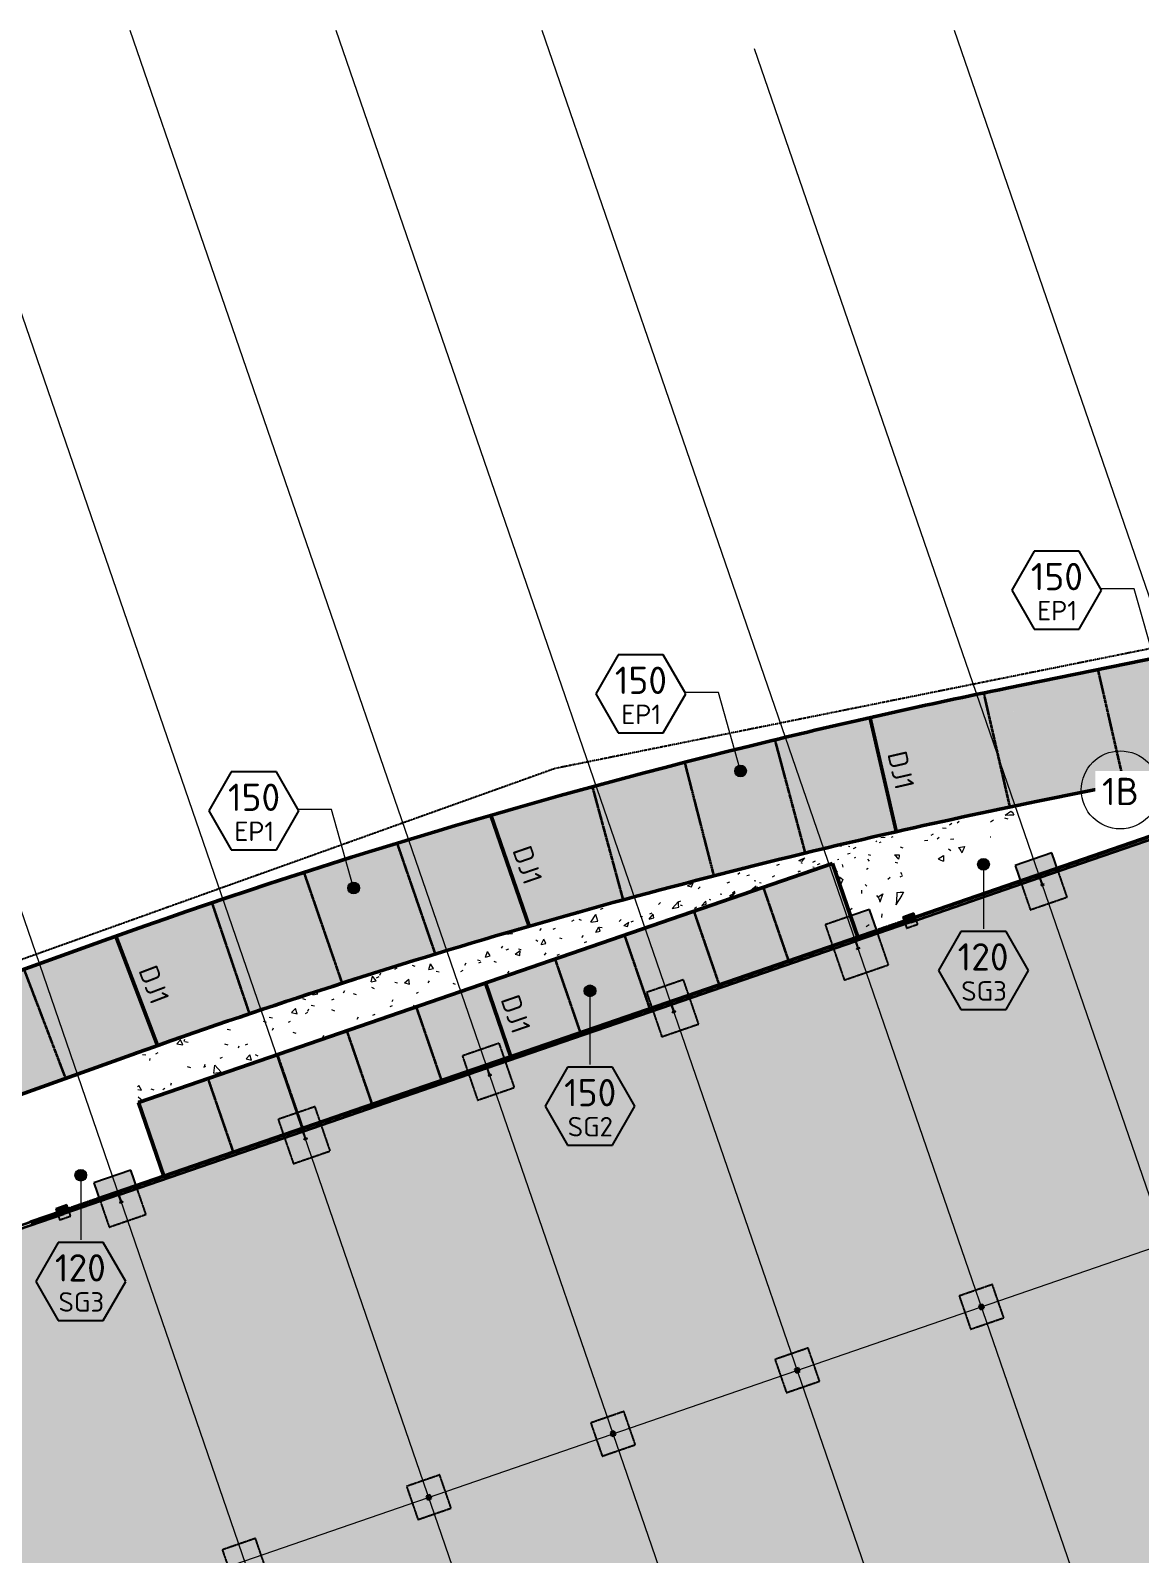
# Model space of a CAD drawing. Header units: millimetres. Extents: x 705 to 313061, y -3762 to 4071588.
# Drawn here: x 108102 to 165074, y 3993403 to 4071588 of the extents above; entities that cross this region are included whole.
import ezdxf

# ---------------------------------------------------------------- set-up
doc = ezdxf.new("R2010")
doc.units = ezdxf.units.MM
for name, pattern in [('Boundary', [16, 5, -2, 5, -2, 0, -2]), ('Dash', [7, 5, -2]), ('Hidden Double', [7, 5, -2]), ('Hidden Half', [3, 2, -1]), ('Joint 1', [9.5, 7, -0.75, 1, -0.75])]:
    doc.linetypes.add(name, pattern=pattern)
for name, color, linetype, lineweight in [('A-060-M_DETAIL', 3, 'Continuous', 25), ('A-200-M_WALL_EXT', 113, 'Continuous', 13), ('A-230-H-FLOOR', 190, 'Continuous', 13), ('A-230-M_FLOOR', 192, 'Continuous', 13), ('A-230-MH_FLOOR', 190, 'Hidden Double', 13), ('C-910-M_SITE_BOUND', 91, 'Boundary', 25), ('S-160-M_FOUND', 171, 'Continuous', 13), ('S-160-MH_FOUND', 171, 'Hidden Half', 13), ('S-230-A-FLOOR', 171, 'Continuous', 18), ('S-280-M_COLUMN', 52, 'Continuous', 13), ('S-280-MH_COLUMN', 52, 'Hidden Half', 13), ('Z-030-M_GRID', 191, 'Continuous', 13), ('Z-033_T_GRIDREF', 31, 'Continuous', 13), ('Z-060-M_DETAIL', 92, 'Continuous', 25)]:
    doc.layers.add(name, color=color, linetype=linetype, lineweight=lineweight)
doc.styles.add('ISOCPEUR_2', font='isocpeur.ttf', dxfattribs={"height": 1400})
doc.styles.add('ISOCPEUR_3', font='isocpeur.ttf', dxfattribs={"height": 1000})

# ---------------------------------------------------------------- blocks, each defined once
blk = doc.blocks.new('NRP_Column-Steel-SHS - SC444 - 200x200x6_0SHS-4110094-S1_001 - EXTERNAL PAVEMENT PLAN')
at = {"layer": 'S-280-M_COLUMN', "lineweight": 25}
for p, q in [((100, 100), (-100, 100)), ((-100, 100), (-100, -100)), ((-94, -94), (-94, 94)), ((-94, 94), (94, 94)), ((94, 94), (94, -94)), ((100, -100), (100, 100)), ((-100, -100), (100, -100)), ((94, -94), (-94, -94))]:
    blk.add_line(p, q, dxfattribs=at)
blk = doc.blocks.new('NRP_Column-Steel-SHS - SC444 - 200x200x6_0SHS-4110095-S1_001 - EXTERNAL PAVEMENT PLAN')
at = {"layer": 'S-280-M_COLUMN', "lineweight": 25}
for p, q in [((100, 100), (-100, 100)), ((-100, 100), (-100, -100)), ((-94, -94), (-94, 94)), ((-94, 94), (94, 94)), ((94, 94), (94, -94)), ((100, -100), (100, 100)), ((-100, -100), (100, -100)), ((94, -94), (-94, -94))]:
    blk.add_line(p, q, dxfattribs=at)
blk = doc.blocks.new('NRP_Column-Steel-SHS - SC444 - 200x200x6_0SHS-3967927-S1_001 - EXTERNAL PAVEMENT PLAN')
at = {"layer": 'S-280-M_COLUMN', "lineweight": 25}
for p, q in [((100, 100), (-100, 100)), ((-100, 100), (-100, -100)), ((-94, -94), (-94, 94)), ((-94, 94), (94, 94)), ((94, 94), (94, -94)), ((100, -100), (100, 100)), ((-100, -100), (100, -100)), ((94, -94), (-94, -94))]:
    blk.add_line(p, q, dxfattribs=at)
blk = doc.blocks.new('FP_34-S1_001 - EXTERNAL PAVEMENT PLAN')
at = {"layer": 'A-230-M_FLOOR', "color": 55}
for p, q in [((-2374343, 4029629), (-2374205, 4029672)), ((-2373747, 4029763), (-2373656, 4029749)), ((-2373303, 4029744), (-2373237, 4029720)), ((-2373046, 4029616), (-2372910, 4029685)), ((-2376844, 4029053), (-2376809, 4029076)), ((-2375893, 4029295), (-2375796, 4029276)), ((-2375844, 4029004), (-2375535, 4029145)), ((-2375844, 4029004), (-2375682, 4028974)), ((-2375754, 4028899), (-2375685, 4028872)), ((-2375682, 4028974), (-2375535, 4029145)), ((-2375122, 4028923), (-2374993, 4028998)), ((-2374884, 4028800), (-2374752, 4028848)), ((-2373866, 4029066), (-2373793, 4029068)), ((-2373347, 4029344), (-2373213, 4029390)), ((-2378987, 4028301), (-2378872, 4028388)), ((-2378518, 4028229), (-2378385, 4028276)), ((-2377197, 4028165), (-2377074, 4028246)), ((-2376972, 4028773), (-2376837, 4028819)), ((-2375887, 4028428), (-2375757, 4028478)), ((-2375860, 4028465), (-2375779, 4028460)), ((-2375124, 4028679), (-2375067, 4028663)), ((-2381556, 4027705), (-2381272, 4027868)), ((-2381556, 4027705), (-2381359, 4027651)), ((-2381359, 4027651), (-2381272, 4027868)), ((-2381024, 4027556), (-2380916, 4027648)), ((-2379894, 4027297), (-2379799, 4027280)), ((-2379527, 4027857), (-2379396, 4027906)), ((-2379413, 4027200), (-2379124, 4027358)), ((-2379256, 4027174), (-2379124, 4027358)), ((-2379255, 4027348), (-2379139, 4027434)), ((-2378420, 4027408), (-2378038, 4027706)), ((-2378420, 4027408), (-2378105, 4027488)), ((-2378374, 4027450), (-2378247, 4027502)), ((-2378194, 4027457), (-2377957, 4027649)), ((-2378138, 4027989), (-2378064, 4027959)), ((-2378105, 4027488), (-2378070, 4027596)), ((-2378070, 4027596), (-2378038, 4027706)), ((-2377984, 4027529), (-2377957, 4027649)), ((-2377869, 4027876), (-2377781, 4027865)), ((-2377464, 4027735), (-2377425, 4027722)), ((-2386022, 4026518), (-2385893, 4026570)), ((-2384830, 4026999), (-2384751, 4026960)), ((-2383056, 4026748), (-2382954, 4026844)), ((-2382349, 4026552), (-2382030, 4026898)), ((-2382349, 4026552), (-2382012, 4026617)), ((-2382030, 4026882), (-2381902, 4026934)), ((-2382020, 4026757), (-2382030, 4026898)), ((-2382012, 4026617), (-2382020, 4026757)), ((-2381934, 4026725), (-2381832, 4026704)), ((-2381209, 4026542), (-2381098, 4026633)), ((-2380832, 4026704), (-2380614, 4026927)), ((-2380832, 4026704), (-2380611, 4026764)), ((-2380611, 4026764), (-2380614, 4026927)), ((-2380455, 4027021), (-2380376, 4026987)), ((-2379413, 4027200), (-2379256, 4027174)), ((-2387500, 4025902), (-2387373, 4025956)), ((-2387193, 4026346), (-2387164, 4026338)), ((-2387164, 4026338), (-2387162, 4026355)), ((-2387158, 4026274), (-2387069, 4026378)), ((-2387137, 4025992), (-2387024, 4025939)), ((-2386525, 4025846), (-2386265, 4026229)), ((-2386525, 4025846), (-2386168, 4025901)), ((-2386215, 4026064), (-2386265, 4026229)), ((-2386168, 4025901), (-2386215, 4026064)), ((-2385068, 4025885), (-2384972, 4025985)), ((-2384837, 4025670), (-2384572, 4025845)), ((-2384644, 4025619), (-2384572, 4025845)), ((-2384462, 4025863), (-2384337, 4025917)), ((-2383988, 4026158), (-2383880, 4026133)), ((-2383522, 4026003), (-2383332, 4026247)), ((-2383522, 4026003), (-2383295, 4026060)), ((-2383501, 4026274), (-2383375, 4026327)), ((-2383295, 4026060), (-2383332, 4026247)), ((-2382707, 4026000), (-2382624, 4025964)), ((-2390928, 4025220), (-2390895, 4025287)), ((-2390928, 4025220), (-2390553, 4025270)), ((-2390553, 4025270), (-2390601, 4025372)), ((-2389353, 4024932), (-2389236, 4024877)), ((-2389146, 4025416), (-2389063, 4025523)), ((-2389075, 4024690), (-2388938, 4024963)), ((-2388839, 4024743), (-2388938, 4024963)), ((-2388466, 4025488), (-2388340, 4025542)), ((-2388138, 4025033), (-2388017, 4025002)), ((-2386988, 4025049), (-2386898, 4025153)), ((-2386270, 4025336), (-2386108, 4025596)), ((-2386270, 4025336), (-2386039, 4025390)), ((-2386039, 4025390), (-2386108, 4025595)), ((-2386056, 4025595), (-2385942, 4025566)), ((-2384837, 4025670), (-2384644, 4025619)), ((-2391932, 4024055), (-2391821, 4024339)), ((-2391692, 4024108), (-2391821, 4024339)), ((-2391113, 4024509), (-2391035, 4024619)), ((-2390862, 4024417), (-2390739, 4024473)), ((-2390401, 4024197), (-2390158, 4024385)), ((-2390401, 4024197), (-2390175, 4024131)), ((-2390232, 4024471), (-2390105, 4024437)), ((-2390175, 4024131), (-2390158, 4024385)), ((-2389075, 4024690), (-2388839, 4024743)), ((-2388900, 4024158), (-2388815, 4024264)), ((-2388248, 4024144), (-2388127, 4024201)), ((-2386846, 4024799), (-2386724, 4024855)), ((-2396592, 4023438), (-2396471, 4023496)), ((-2395693, 4023640), (-2395553, 4023580)), ((-2394838, 4023422), (-2394752, 4023711)), ((-2394838, 4023422), (-2394594, 4023475)), ((-2394594, 4023475), (-2394752, 4023711)), ((-2393193, 4023320), (-2393073, 4023378)), ((-2392999, 4023642), (-2392927, 4023753)), ((-2392338, 4023906), (-2392205, 4023871)), ((-2392272, 4023760), (-2392151, 4023817)), ((-2391932, 4024055), (-2391692, 4024108)), ((-2391509, 4023839), (-2391389, 4023783)), ((-2389163, 4023706), (-2389044, 4023764)), ((-2397791, 4022778), (-2397728, 4023071)), ((-2397791, 4022778), (-2397543, 4022832)), ((-2397543, 4022832), (-2397728, 4023071)), ((-2397517, 4022991), (-2397396, 4023049)), ((-2397360, 4023125), (-2397300, 4023239)), ((-2396584, 4022762), (-2396439, 4022725)), ((-2396090, 4022730), (-2395868, 4022926)), ((-2396090, 4022730), (-2395833, 4022658)), ((-2395833, 4022658), (-2395868, 4022926)), ((-2394873, 4022724), (-2394806, 4022836)), ((-2394455, 4023337), (-2394317, 4023301)), ((-2393607, 4022721), (-2393483, 4022664)), ((-2390792, 4023222), (-2390713, 4023331)), ((-2401329, 4021931), (-2401173, 4021874)), ((-2400785, 4022113), (-2400769, 4022234)), ((-2400785, 4022113), (-2400534, 4022169)), ((-2400534, 4022169), (-2400631, 4022279)), ((-2399813, 4021851), (-2399695, 4021910)), ((-2399211, 4022226), (-2399156, 4022340)), ((-2398722, 4022177), (-2398572, 4022141)), ((-2397789, 4022505), (-2397645, 4022446)), ((-2396725, 4021767), (-2396663, 4021881)), ((-2395480, 4022198), (-2395363, 4022256)), ((-2401887, 4021217), (-2401685, 4021416)), ((-2401887, 4021217), (-2401603, 4021148)), ((-2401603, 4021148), (-2401685, 4021416)), ((-2401165, 4021162), (-2401049, 4021221)), ((-2401047, 4021281), (-2400997, 4021396)), ((-2400870, 4021583), (-2400715, 4021548)), ((-2399831, 4021357), (-2399684, 4021298)), ((-2397707, 4021065), (-2397592, 4021124)), ((-2396826, 4021517), (-2396711, 4021576)), ((-2395649, 4021584), (-2395521, 4021526)), ((-2405190, 4020355), (-2405026, 4020323)), ((-2403349, 4020767), (-2403190, 4020711)), ((-2403026, 4020976), (-2402866, 4020942)), ((-2402860, 4020306), (-2402815, 4020420)), ((-2402049, 4020705), (-2401934, 4020764)), ((-2398561, 4020443), (-2398438, 4020562)), ((-2398509, 4020866), (-2398453, 4020980)), ((-2398425, 4020490), (-2398438, 4020562)), ((-2407774, 4019606), (-2407590, 4019804)), ((-2407774, 4019606), (-2407465, 4019548)), ((-2407465, 4019548), (-2407590, 4019804)), ((-2407393, 4019736), (-2407358, 4019848)), ((-2407362, 4019718), (-2407193, 4019689)), ((-2405318, 4019603), (-2405156, 4019548)), ((-2404616, 4019393), (-2404575, 4019506)), ((-2404247, 4019551), (-2404134, 4019610)), ((-2401820, 4020203), (-2401670, 4020145)), ((-2400280, 4019924), (-2400228, 4020038)), ((-2409539, 4019062), (-2409366, 4019036)), ((-2409166, 4018744), (-2409135, 4018854)), ((-2408847, 4019090), (-2408734, 4019151)), ((-2405543, 4018860), (-2405431, 4018920)), ((-2404215, 4018840), (-2404027, 4019037)), ((-2404215, 4018840), (-2403934, 4018771)), ((-2403934, 4018771), (-2404027, 4019037)), ((-2403760, 4019050), (-2403607, 4018992)), ((-2407239, 4018445), (-2407074, 4018392)), ((-2406390, 4018405), (-2406280, 4018464)), ((-2406355, 4018447), (-2406319, 4018559)), ((-2405872, 4018095), (-2405827, 4018513)), ((-2405872, 4018095), (-2405499, 4018155)), ((-2405662, 4018335), (-2405827, 4018513)), ((-2405499, 4018155), (-2405662, 4018335)), ((-2409784, 4017399), (-2409724, 4017467)), ((-2409777, 4017253), (-2409588, 4017217)), ((-2409588, 4017217), (-2409724, 4017467)), ((-2409115, 4017301), (-2408947, 4017249)), ((-2408499, 4017266), (-2408391, 4017325)), ((-2408072, 4017484), (-2408041, 4017594)), ((-2409525, 4016667), (-2409758, 4016862)), ((-2409744, 4016592), (-2409716, 4016700)), ((-2409744, 4016592), (-2409637, 4016650))]:
    blk.add_line(p, q, dxfattribs=at)
blk = doc.blocks.new('FP_35-S1_001 - EXTERNAL PAVEMENT PLAN')
at = {"layer": 'A-230-M_FLOOR', "color": 55}
for p, q in [((-2365286, 4031192), (-2365122, 4031153)), ((-2365264, 4031338), (-2364961, 4031538)), ((-2365264, 4031338), (-2365036, 4031347)), ((-2365036, 4031347), (-2364811, 4031353)), ((-2364961, 4031538), (-2364907, 4031480)), ((-2364907, 4031480), (-2364857, 4031418)), ((-2364857, 4031418), (-2364811, 4031353)), ((-2364757, 4031785), (-2364711, 4031814)), ((-2370484, 4030547), (-2370266, 4030595)), ((-2368474, 4030680), (-2368280, 4030670)), ((-2368119, 4030843), (-2367991, 4030916)), ((-2367945, 4031115), (-2367724, 4031164)), ((-2367723, 4030947), (-2367621, 4031029)), ((-2366013, 4030989), (-2365850, 4031091)), ((-2371894, 4029977), (-2371852, 4030009)), ((-2371708, 4029935), (-2371629, 4029968)), ((-2371647, 4030183), (-2371422, 4030203)), ((-2371504, 4030269), (-2371468, 4030296)), ((-2371085, 4030205), (-2370999, 4030244)), ((-2370653, 4029711), (-2370509, 4029659)), ((-2369394, 4030038), (-2369222, 4030046)), ((-2369058, 4030308), (-2368937, 4030376)), ((-2368751, 4030115), (-2368644, 4030201)), ((-2368069, 4030105), (-2367895, 4030114)), ((-2367648, 4029666), (-2367338, 4029727)), ((-2367648, 4029666), (-2367588, 4029583)), ((-2367382, 4029622), (-2367430, 4029515)), ((-2367338, 4029727), (-2367382, 4029622)), ((-2366031, 4030221), (-2365995, 4030224)), ((-2372984, 4029141), (-2372929, 4029184)), ((-2372329, 4029069), (-2372239, 4028973)), ((-2372297, 4029320), (-2372178, 4029284)), ((-2370936, 4029295), (-2370693, 4029301)), ((-2370936, 4029295), (-2370864, 4029223)), ((-2370899, 4028923), (-2370776, 4028890)), ((-2370864, 4029223), (-2370797, 4029147)), ((-2370797, 4029147), (-2370735, 4029067)), ((-2370718, 4029148), (-2370735, 4029067)), ((-2370704, 4029226), (-2370718, 4029148)), ((-2370693, 4029301), (-2370704, 4029226)), ((-2368700, 4029096), (-2368427, 4029272)), ((-2368700, 4029096), (-2368560, 4029032)), ((-2368560, 4029032), (-2368423, 4028966)), ((-2368427, 4029272), (-2368422, 4029173)), ((-2368420, 4029072), (-2368423, 4028966)), ((-2368422, 4029173), (-2368420, 4029072)), ((-2368166, 4029608), (-2368054, 4029528)), ((-2367588, 4029583), (-2367533, 4029496)), ((-2367533, 4029496), (-2367482, 4029405)), ((-2367430, 4029515), (-2367482, 4029405)), ((-2373925, 4028405), (-2373861, 4028456)), ((-2373763, 4028162), (-2373768, 4028020)), ((-2373763, 4028162), (-2373682, 4028095)), ((-2373682, 4028095), (-2373596, 4028031)), ((-2373624, 4028804), (-2373585, 4028664)), ((-2372380, 4028569), (-2372288, 4028612)), ((-2371286, 4028057), (-2371166, 4028155)), ((-2370645, 4028161), (-2370512, 4028239)), ((-2370632, 4028405), (-2370570, 4028283)), ((-2373768, 4028020), (-2373778, 4027874)), ((-2373657, 4027879), (-2373725, 4027721)), ((-2373596, 4028031), (-2373657, 4027879)), ((-2372639, 4027488), (-2372631, 4027322)), ((-2372438, 4027770), (-2372365, 4027695)), ((-2371785, 4027144), (-2371542, 4027296)), ((-2371542, 4027296), (-2371585, 4027157)), ((-2370817, 4027372), (-2370820, 4027219)), ((-2370817, 4027372), (-2370649, 4027376)), ((-2370649, 4027376), (-2370478, 4027383)), ((-2370478, 4027383), (-2370568, 4027226)), ((-2373246, 4026463), (-2373117, 4026568)), ((-2371869, 4027206), (-2371794, 4027133)), ((-2371785, 4027144), (-2371733, 4027008)), ((-2371733, 4027008), (-2371684, 4026870)), ((-2371632, 4027015), (-2371684, 4026870)), ((-2371585, 4027157), (-2371632, 4027015)), ((-2370760, 4026902), (-2370864, 4026734)), ((-2370844, 4026900), (-2370864, 4026734)), ((-2370830, 4027062), (-2370844, 4026900)), ((-2370820, 4027219), (-2370830, 4027062)), ((-2370662, 4027066), (-2370760, 4026902)), ((-2370568, 4027226), (-2370662, 4027066)), ((-2372392, 4025624), (-2372239, 4025719)), ((-2371587, 4026277), (-2371607, 4026087))]:
    blk.add_line(p, q, dxfattribs=at)
blk = doc.blocks.new('NRP_Column-Steel-UB - SC120 - 410UB59_7-V49-S1_001 - EXTERNAL PAVEMENT PLAN')
at = {"layer": 'S-280-M_COLUMN', "lineweight": 25}
for p, q in [((89, 406.4), (-89, 406.4)), ((-89, 406.4), (-89, 393.6)), ((-89, 393.6), (-15.3, 393.6)), ((-15.3, 12.8), (-89, 12.8)), ((-89, 12.8), (-89, 0)), ((-89, 0), (89, 0)), ((-3.9, 382.2), (-3.9, 24.2)), ((3.9, 24.2), (3.9, 382.2)), ((15.3, 393.6), (89, 393.6)), ((89, 12.8), (15.3, 12.8)), ((89, 393.6), (89, 406.4)), ((89, 0), (89, 12.8))]:
    blk.add_line(p, q, dxfattribs=at)
for centre, start, end in [((-15.3, 382.2), 0, 90), ((-15.3, 24.2), 270, 0), ((15.3, 382.2), 90, 180), ((15.3, 24.2), 180, 270)]:
    blk.add_arc(centre, 11.4, start, end, dxfattribs=at)
at = {"layer": 'S-280-MH_COLUMN', "lineweight": 25}
for centre, start, end in [((-15.3, 382.2), 0, 90), ((-15.3, 24.2), 270, 0), ((15.3, 382.2), 90, 180), ((15.3, 24.2), 180, 270)]:
    blk.add_arc(centre, 11.4, start, end, dxfattribs=at)
blk = doc.blocks.new('NRP_Foundation-Pad Footing Fibre _v2_ - PF4 -1800 x 1800 x 400d-V53-S1_001 - EXTERNAL PAVEMENT PLAN')
at = {"layer": 'S-160-MH_FOUND', "color": 9, "linetype": 'Dash', "lineweight": 25}
for p, q in [((950, 550), (-436, 550)), ((950, -1250), (950, 550)), ((-850, -653), (-850, -1250)), ((-850, -1250), (950, -1250))]:
    blk.add_line(p, q, dxfattribs=at)
blk = doc.blocks.new('NRP_Foundation-Pad Footing Fibre _v2_ - PF4 -1800 x 1800 x 400d-3893011-S1_001 - EXTERNAL PAVEMENT PLAN')
at = {"layer": 'S-160-MH_FOUND', "color": 9, "linetype": 'Dash', "lineweight": 25}
for p, q in [((950, 550), (-850, 550)), ((-850, 550), (-850, -1250)), ((950, -1250), (950, 550)), ((-850, -1250), (950, -1250))]:
    blk.add_line(p, q, dxfattribs=at)
blk = doc.blocks.new('NRP_Foundation-Pad Footing Fibre _v2_ - PF2 -2400 x 2000 x 600d-V12-S1_001 - EXTERNAL PAVEMENT PLAN')
at = {"layer": 'S-160-M_FOUND', "linetype": 'Dash', "lineweight": 25}
blk.add_hatch(color=10, dxfattribs=at).paths.add_polyline_path([(253, 650), (253, -1350), (1250, -1350), (1250, 650), (363, 650)])
at = {"layer": 'S-160-M_FOUND', "color": 9, "lineweight": 25}
for p, q in [((1250, 650), (253, 650)), ((1250, -1350), (1250, 650)), ((253, -1350), (1250, -1350))]:
    blk.add_line(p, q, dxfattribs=at)
at = {"layer": 'S-160-MH_FOUND', "color": 9, "linetype": 'Dash', "lineweight": 25}
for p, q in [((253, 650), (-1150, 650)), ((-1150, 650), (-1150, -1350)), ((-1150, -1350), (253, -1350))]:
    blk.add_line(p, q, dxfattribs=at)
blk = doc.blocks.new('NRP_Foundation-Pad Footing Fibre _v2_ - PF2 -2400 x 2000 x 600d-V58-S1_001 - EXTERNAL PAVEMENT PLAN')
at = {"layer": 'S-160-M_FOUND', "linetype": 'Dash', "lineweight": 25}
blk.add_hatch(color=10, dxfattribs=at).paths.add_polyline_path([(403, 650), (253, 650), (253, -1350), (403, -1350)])
at = {"layer": 'S-160-M_FOUND', "color": 9, "lineweight": 25}
for p, q in [((403, 650), (253, 650)), ((253, -1350), (403, -1350))]:
    blk.add_line(p, q, dxfattribs=at)
at = {"layer": 'S-160-MH_FOUND', "color": 9, "linetype": 'Dash', "lineweight": 25}
for p, q in [((253, 650), (-1150, 650)), ((-1150, 650), (-1150, -1350)), ((1250, 650), (403, 650)), ((1250, -1350), (1250, 650)), ((-1150, -1350), (253, -1350)), ((403, -1350), (1250, -1350))]:
    blk.add_line(p, q, dxfattribs=at)
blk = doc.blocks.new('NRP_Foundation-Pad Footing Fibre _v2_ - PF1 - 3000 x 2400 x 600d-2371040-S1_001 - EXTERNAL PAVEMENT PLAN')
at = {"layer": 'S-160-M_FOUND', "linetype": 'Dash', "lineweight": 25}
blk.add_hatch(color=10, dxfattribs=at).paths.add_polyline_path([(253, 850), (253, -1478), (403, -1478), (403, -1550), (1550, -1550), (1550, -530), (403, -530), (403, 850)])
at = {"layer": 'S-160-M_FOUND', "color": 9, "lineweight": 25}
for p, q in [((403, 850), (253, 850)), ((1550, -1550), (1550, -530)), ((403, -1550), (1550, -1550))]:
    blk.add_line(p, q, dxfattribs=at)
at = {"layer": 'S-160-MH_FOUND', "color": 9, "linetype": 'Dash', "lineweight": 25}
for p, q in [((253, 850), (-1450, 850)), ((-1450, 850), (-1450, -1550)), ((1550, 850), (403, 850)), ((1550, -530), (1550, 850)), ((-1450, -1550), (403, -1550))]:
    blk.add_line(p, q, dxfattribs=at)
blk = doc.blocks.new('NRP_Foundation-Pad Footing Fibre _v2_ - PF2 -2400 x 2000 x 600d-V14-S1_001 - EXTERNAL PAVEMENT PLAN')
at = {"layer": 'S-160-M_FOUND', "linetype": 'Dash', "lineweight": 25}
blk.add_hatch(color=10, dxfattribs=at).paths.add_polyline_path([(1250, -1350), (1250, 650), (253, 650), (253, -1350)])
at = {"layer": 'S-160-M_FOUND', "color": 9, "lineweight": 25}
for p, q in [((1250, 650), (253, 650)), ((1250, -1350), (1250, 650)), ((253, -1350), (1250, -1350))]:
    blk.add_line(p, q, dxfattribs=at)
at = {"layer": 'S-160-MH_FOUND', "color": 9, "linetype": 'Dash', "lineweight": 25}
for p, q in [((253, 650), (-1150, 650)), ((-1150, 650), (-1150, -1350)), ((-1150, -1350), (253, -1350))]:
    blk.add_line(p, q, dxfattribs=at)
blk = doc.blocks.new('Family - ___-3870354-S1_001 - EXTERNAL PAVEMENT PLAN')
at = {"layer": 'C-910-M_SITE_BOUND'}
for p, q in [((-2260611, 4059444), (-2388364, 4033725)), ((-2388364, 4033725), (-2421585, 4021829))]:
    blk.add_line(p, q, dxfattribs=at)
blk = doc.blocks.new('NRP_Joint Location _v2_ - SJ1 - SAWN JOINT _No Cradle_-4180697-S1_001 - EXTERNAL PAVEMENT PLAN')
at = {"layer": 'Z-060-M_DETAIL', "linetype": 'Joint 1', "lineweight": 35}
blk.add_line((0, 0), (6023, 0), dxfattribs=at)
blk = doc.blocks.new('NRP_Joint Location _v2_ - SJ1 - SAWN JOINT _No Cradle_-4179417-S1_001 - EXTERNAL PAVEMENT PLAN')
at = {"layer": 'Z-060-M_DETAIL', "linetype": 'Joint 1', "lineweight": 35}
blk.add_line((0, 0), (6000, 0), dxfattribs=at)
blk = doc.blocks.new('NRP_Joint Location _v2_ - DJ1 - DOWELLED JOINT-4180687-S1_001 - EXTERNAL PAVEMENT PLAN')
at = {"layer": 'Z-060-M_DETAIL', "lineweight": 50}
blk.add_line((0, 0), (6003, 0), dxfattribs=at)
blk = doc.blocks.new('NRP_Joint Location _v2_ - SJ1 - SAWN JOINT _No Cradle_-4180698-S1_001 - EXTERNAL PAVEMENT PLAN')
at = {"layer": 'Z-060-M_DETAIL', "linetype": 'Joint 1', "lineweight": 35}
blk.add_line((0, 0), (6011, 0), dxfattribs=at)
blk = doc.blocks.new('NRP_Joint Location _v2_ - SJ1 - SAWN JOINT _No Cradle_-4180699-S1_001 - EXTERNAL PAVEMENT PLAN')
at = {"layer": 'Z-060-M_DETAIL', "linetype": 'Joint 1', "lineweight": 35}
blk.add_line((0, 0), (6017, 0), dxfattribs=at)
blk = doc.blocks.new('NRP_Joint Location _v2_ - DJ1 - DOWELLED JOINT-4180724-S1_001 - EXTERNAL PAVEMENT PLAN')
at = {"layer": 'Z-060-M_DETAIL', "lineweight": 50}
blk.add_line((0, 0), (6022, 0), dxfattribs=at)
blk = doc.blocks.new('NRP_Joint Location _v2_ - SJ1 - SAWN JOINT _No Cradle_-4181041-S1_001 - EXTERNAL PAVEMENT PLAN')
at = {"layer": 'Z-060-M_DETAIL', "linetype": 'Joint 1', "lineweight": 35}
blk.add_line((0, 0), (6013, 0), dxfattribs=at)
blk = doc.blocks.new('NRP_Joint Location _v2_ - SJ1 - SAWN JOINT _No Cradle_-4180949-S1_001 - EXTERNAL PAVEMENT PLAN')
at = {"layer": 'Z-060-M_DETAIL', "linetype": 'Joint 1', "lineweight": 35}
blk.add_line((0, 0), (5933, 0), dxfattribs=at)
blk = doc.blocks.new('NRP_Joint Location _v2_ - DJ1 - DOWELLED JOINT-4180975-S1_001 - EXTERNAL PAVEMENT PLAN')
at = {"layer": 'Z-060-M_DETAIL', "lineweight": 50}
blk.add_line((0, 0), (6008, 0), dxfattribs=at)
blk = doc.blocks.new('NRP_Joint Location _v2_ - SJ1 - SAWN JOINT _No Cradle_-4181264-S1_001 - EXTERNAL PAVEMENT PLAN')
at = {"layer": 'Z-060-M_DETAIL', "linetype": 'Joint 1', "lineweight": 35}
blk.add_line((0, 0), (5900, 0), dxfattribs=at)
blk = doc.blocks.new('NRP_Joint Location _v2_ - SJ1 - SAWN JOINT _No Cradle_-4181265-S1_001 - EXTERNAL PAVEMENT PLAN')
at = {"layer": 'Z-060-M_DETAIL', "linetype": 'Joint 1', "lineweight": 35}
blk.add_line((0, 0), (5751, 0), dxfattribs=at)
blk = doc.blocks.new('NRP_Joint Location _v2_ - DJ1 - DOWELLED JOINT-4245702-S1_001 - EXTERNAL PAVEMENT PLAN')
at = {"layer": 'Z-060-M_DETAIL', "lineweight": 50}
blk.add_line((0, 0), (4000, 0), dxfattribs=at)
blk = doc.blocks.new('NRP_Joint Location _v2_ - SJ1 - SAWN JOINT _No Cradle_-4245799-S1_001 - EXTERNAL PAVEMENT PLAN')
at = {"layer": 'Z-060-M_DETAIL', "linetype": 'Joint 1', "lineweight": 35}
blk.add_line((0, 0), (4000, 0), dxfattribs=at)
blk = doc.blocks.new('Grid - NRP_Grid-Head-320187-S1_001 - EXTERNAL PAVEMENT PLAN')
at = {"layer": 'Z-033_T_GRIDREF'}
blk.add_circle((0, 0), 5, dxfattribs=at)
blk = doc.blocks.new('NRP_Slab Tag _v2_ - Thickness with Description-1497716-S1_001 - EXTERNAL PAVEMENT PLAN')
at = {"layer": 'S-230-A-FLOOR', "lineweight": 25}
for p, q in [((-2.88, 4.99), (-5.76, -0.01)), ((2.9, 4.99), (-2.88, 4.99)), ((5.78, -0.01), (2.9, 4.99)), ((-5.76, -0.01), (-2.88, -5.01)), ((2.9, -5.01), (5.78, -0.01)), ((-2.88, -5.01), (2.9, -5.01))]:
    blk.add_line(p, q, dxfattribs=at)

msp = doc.modelspace()

# ---------------------------------------------------------------- hatches: boundary and pattern name
at = {"layer": 'A-230-H-FLOOR'}
for points in [[(170105, 4034141), (186086, 4043515), (158214, 4037845), (167247, 4035031)], [(148068, 4029438), (150018, 4029902), (151970, 4030354), (153926, 4030794), (155883, 4031223), (158214, 4031717), (159807, 4032046), (158214, 4037845), (156188, 4037426), (154164, 4036995), (152143, 4036551), (150124, 4036095), (148108, 4035626), (146096, 4035145), (147970, 4029722)], [(159807, 4032046), (170105, 4034141), (158214, 4037845), (158875, 4035439)], [(113518, 4019121), (115621, 4019865), (117500, 4020518), (119383, 4021159), (121269, 4021790), (123159, 4022409), (125052, 4023016), (126949, 4023613), (128849, 4024198), (130654, 4024743), (132660, 4025335), (134676, 4025916), (136484, 4026426), (138400, 4026955), (140320, 4027473), (142762, 4028112), (144177, 4028475), (146121, 4028962), (148068, 4029438), (146096, 4035145), (144167, 4034672), (142236, 4034186), (140298, 4033686), (138363, 4033175), (136431, 4032652), (134502, 4032117), (132576, 4031571), (130654, 4031014), (128736, 4030445), (126820, 4029865), (125052, 4029319), (123001, 4028671), (121097, 4028057), (119196, 4027432), (117299, 4026795), (115621, 4026222), (113642, 4025532), (111875, 4024905), (113327, 4019791)], [(114944, 4012809), (150571, 4025077), (149269, 4028859), (113642, 4016591)], [(114944, 4012809), (150571, 4025077), (149269, 4028859), (113642, 4016591)], [(113518, 4019121), (111875, 4024905), (101975, 4021360), (111573, 4019498)], [(104056, 4015733), (113518, 4019121), (101975, 4021360), (103746, 4016571)]]:
    msp.add_hatch(color=254, dxfattribs=at).paths.add_polyline_path(points)
h = msp.add_hatch(color=10, dxfattribs=at)
h.paths.add_polyline_path([(78184, 3958005), (101217, 3965936), (101266, 3965794), (103030, 3966402), (102981, 3966544), (116884, 3971331), (116933, 3971189), (125467, 3974128), (127055, 3969518), (220629, 3969518), (214971, 3992231), (209082, 3993483), (208097, 3999700), (203480, 3998968), (197520, 4036600), (192308, 4035296), (192266, 4035466), (189356, 4034738), (189398, 4034568), (187362, 4034059), (187326, 4034204), (185516, 4033751), (185552, 4033606), (170028, 4029722), (169445, 4031417), (168395, 4031056), (168346, 4031197), (166582, 4030590), (166631, 4030448), (153281, 4025851), (153232, 4025993), (151468, 4025386), (151517, 4025244), (111573, 4011490), (111524, 4011632), (109760, 4011024), (109809, 4010882), (90495, 4004232), (90446, 4004374), (88682, 4003766), (88731, 4003624), (65259, 3995542), (77678, 3959477)])
h.paths.add_polyline_path([(130349, 3969704), (130349, 3975808), (142762, 3980083), (146335, 3969704), (134676, 3969704)])
h.paths.add_polyline_path([(177237, 3978645), (177237, 3984145), (206537, 3984145), (206537, 3978645), (199818, 3978645)])
h.paths.add_polyline_path([(114111, 3986833), (95794, 3986833), (95794, 3992333), (125094, 3992333), (125094, 3986833), (116884, 3986833)])
at = {"layer": 'S-160-M_FOUND'}
for points in [[(153281, 4025851), (153565, 4025949), (153443, 4026304), (152875, 4026108), (152949, 4025896), (153232, 4025993)], [(109525, 4010785), (109809, 4010882), (109760, 4011024), (110043, 4011122), (109970, 4011334), (109403, 4011139), (109491, 4010882)]]:
    msp.add_hatch(color=10, dxfattribs=at).paths.add_polyline_path(points)
at = {"layer": 'S-230-A-FLOOR'}
h = msp.add_hatch(color=256, dxfattribs=at)
edge = h.paths.add_edge_path()
edge.add_arc((144546, 4033600), 300, 0, 360)
h = msp.add_hatch(color=256, dxfattribs=at)
edge = h.paths.add_edge_path()
edge.add_arc((157015, 4028812), 300, 0, 360)
h = msp.add_hatch(color=256, dxfattribs=at)
edge = h.paths.add_edge_path()
edge.add_arc((124689, 4027599), 300, 0, 360)
h = msp.add_hatch(color=256, dxfattribs=at)
edge = h.paths.add_edge_path()
edge.add_arc((136818, 4022321), 300, 0, 360)
h = msp.add_hatch(color=256, dxfattribs=at)
edge = h.paths.add_edge_path()
edge.add_arc((110684, 4012859), 300, 0, 360)

# ---------------------------------------------------------------- linework, layer by layer
at = {"layer": 'A-200-M_WALL_EXT', "lineweight": 35}
for p, q in [((169538, 4031608), (159856, 4028274)), ((159905, 4028132), (169586, 4031466)), ((159856, 4028274), (153232, 4025993)), ((153281, 4025851), (159905, 4028132)), ((159856, 4028274), (159905, 4028132)), ((159905, 4028132), (159856, 4028274)), ((153281, 4025851), (150450, 4024877)), ((151468, 4025386), (153232, 4025993)), ((153232, 4025993), (153281, 4025851)), ((150401, 4025018), (140946, 4021763)), ((151468, 4025386), (150401, 4025018)), ((150401, 4025018), (150450, 4024877)), ((150450, 4024877), (150401, 4025018)), ((151517, 4025244), (151468, 4025386)), ((140995, 4021621), (150450, 4024877)), ((140946, 4021763), (131491, 4018507)), ((131540, 4018365), (140995, 4021621)), ((140946, 4021763), (140995, 4021621)), ((140995, 4021621), (140946, 4021763)), ((131491, 4018507), (122036, 4015251)), ((122085, 4015109), (131540, 4018365)), ((131491, 4018507), (131540, 4018365)), ((131540, 4018365), (131491, 4018507)), ((122036, 4015251), (112581, 4011995)), ((112629, 4011854), (122085, 4015109)), ((122036, 4015251), (122085, 4015109)), ((122085, 4015109), (122036, 4015251)), ((112629, 4011854), (109809, 4010882)), ((112581, 4011995), (111524, 4011632)), ((112581, 4011995), (112629, 4011854)), ((112629, 4011854), (112581, 4011995)), ((111524, 4011632), (102747, 4008609)), ((102796, 4008468), (109809, 4010882)), ((109809, 4010882), (109760, 4011024)), ((111524, 4011632), (111573, 4011490))]:
    msp.add_line(p, q, dxfattribs=at)
at = {"layer": 'A-230-M_FLOOR', "lineweight": 50}
for p, q in [((158214, 4037845), (257970, 4058140)), ((159807, 4032046), (170105, 4034141)), ((166582, 4030590), (153232, 4025993)), ((149269, 4028859), (113642, 4016591)), ((150571, 4025077), (149269, 4028859)), ((114944, 4012809), (150571, 4025077)), ((151468, 4025386), (150571, 4025077)), ((101975, 4021360), (111875, 4024905)), ((104056, 4015733), (113518, 4019121)), ((113642, 4016591), (114944, 4012809)), ((114944, 4012809), (111524, 4011632)), ((109760, 4011024), (108102, 4010453)), ((108102, 4010453), (108102, 4010453))]:
    msp.add_line(p, q, dxfattribs=at)
at = {"layer": 'A-230-M_FLOOR', "color": 9, "lineweight": 25}
for p, q in [((153232, 4025993), (151468, 4025386)), ((111524, 4011632), (109760, 4011024))]:
    msp.add_line(p, q, dxfattribs=at)
at = {"layer": 'A-230-M_FLOOR', "lineweight": 50}
for start, end in [(101.5, 102.86705), (102.86705, 109.70228)]:
    msp.add_arc((226794, 3702791), 336000, start, end, dxfattribs=at)
for points in [[(146096, 4035145), (150118, 4036119), (154159, 4037020), (158214, 4037845)], [(111875, 4024905), (123090, 4028922), (134518, 4032341), (146096, 4035145)]]:
    msp.add_open_spline(points, degree=3, dxfattribs=at)
at = {"layer": 'A-230-MH_FLOOR', "lineweight": 50}
for p, q in [((153232, 4025993), (151468, 4025386)), ((111524, 4011632), (109760, 4011024))]:
    msp.add_line(p, q, dxfattribs=at)
at = {"layer": 'S-160-M_FOUND', "color": 9, "lineweight": 25}
for p, q in [((153443, 4026304), (152875, 4026108)), ((152875, 4026108), (152949, 4025896)), ((153565, 4025949), (153443, 4026304)), ((109970, 4011334), (109403, 4011139)), ((109403, 4011139), (109525, 4010785)), ((110043, 4011122), (109970, 4011334))]:
    msp.add_line(p, q, dxfattribs=at)
at = {"layer": 'S-160-MH_FOUND', "color": 9, "linetype": 'Dash', "lineweight": 25}
for p, q in [((152949, 4025895), (153071, 4025541)), ((153071, 4025541), (153638, 4025736)), ((153638, 4025736), (153565, 4025949)), ((110165, 4010767), (110043, 4011122)), ((109525, 4010784), (109598, 4010572)), ((109598, 4010572), (110165, 4010767))]:
    msp.add_line(p, q, dxfattribs=at)
at = {"layer": 'S-230-A-FLOOR'}
for p, q in [((164756, 4042943), (163079, 4042943)), ((165893, 4038919), (164756, 4042943)), ((143409, 4037623), (141732, 4037623)), ((144546, 4033600), (143409, 4037623)), ((123552, 4031622), (121875, 4031622)), ((124689, 4027599), (123552, 4031622)), ((157015, 4028812), (157015, 4025505)), ((136818, 4022321), (136818, 4018541)), ((110684, 4012859), (110684, 4009552))]:
    msp.add_line(p, q, dxfattribs=at)
for centre in [(144546, 4033600), (157015, 4028812), (124689, 4027599), (136818, 4022321), (110684, 4012859)]:
    msp.add_circle(centre, 300, dxfattribs=at)
at = {"layer": 'Z-030-M_GRID'}
for p, q in [((136202, 3943395), (92061, 4071588)), ((146512, 3944169), (102637, 4071588)), ((157187, 3943882), (113213, 4071588)), ((167767, 3943870), (123790, 4071588)), ((178418, 3943654), (134366, 4071588)), ((199579, 3943629), (155518, 4071588)), ((189035, 3943536), (145263, 4070654)), ((166828, 4030675), (43179, 3988098)), ((49690, 3969187), (175823, 4012620))]:
    msp.add_line(p, q, dxfattribs=at)

# ---------------------------------------------------------------- block references
at = {"layer": 'A-230-M_FLOOR', "lineweight": 50}
for name in ['FP_35-S1_001 - EXTERNAL PAVEMENT PLAN', 'FP_34-S1_001 - EXTERNAL PAVEMENT PLAN']:
    msp.add_blockref(name, (2523386, 0), dxfattribs=at)
at = {"layer": 'C-910-M_SITE_BOUND'}
msp.add_blockref('Family - ___-3870354-S1_001 - EXTERNAL PAVEMENT PLAN', (2523386, 0), dxfattribs=at)
at = {"layer": 'S-160-MH_FOUND', "color": 9, "linetype": 'Dash', "lineweight": 25}
for name, p, rotation in [('NRP_Foundation-Pad Footing Fibre _v2_ - PF2 -2400 x 2000 x 600d-V14-S1_001 - EXTERNAL PAVEMENT PLAN', (159657, 4027779), 109.0004071202151), ('NRP_Foundation-Pad Footing Fibre _v2_ - PF1 - 3000 x 2400 x 600d-2371040-S1_001 - EXTERNAL PAVEMENT PLAN', (150202, 4024523), 109.0004071201585), ('NRP_Foundation-Pad Footing Fibre _v2_ - PF2 -2400 x 2000 x 600d-V58-S1_001 - EXTERNAL PAVEMENT PLAN', (140746, 4021267), 109.0004071202156), ('NRP_Foundation-Pad Footing Fibre _v2_ - PF2 -2400 x 2000 x 600d-V58-S1_001 - EXTERNAL PAVEMENT PLAN', (131291, 4018012), 109.0004071202154), ('NRP_Foundation-Pad Footing Fibre _v2_ - PF2 -2400 x 2000 x 600d-V58-S1_001 - EXTERNAL PAVEMENT PLAN', (121836, 4014756), 109.0004071201585), ('NRP_Foundation-Pad Footing Fibre _v2_ - PF2 -2400 x 2000 x 600d-V12-S1_001 - EXTERNAL PAVEMENT PLAN', (112381, 4011500), 109.0004071202149), ('NRP_Foundation-Pad Footing Fibre _v2_ - PF4 -1800 x 1800 x 400d-3893011-S1_001 - EXTERNAL PAVEMENT PLAN', (156598, 4005947), 109.0004071202155), ('NRP_Foundation-Pad Footing Fibre _v2_ - PF4 -1800 x 1800 x 400d-3893011-S1_001 - EXTERNAL PAVEMENT PLAN', (147143, 4002691), 109.0004071202156), ('NRP_Foundation-Pad Footing Fibre _v2_ - PF4 -1800 x 1800 x 400d-3893011-S1_001 - EXTERNAL PAVEMENT PLAN', (137688, 3999435), 109.0004071202154), ('NRP_Foundation-Pad Footing Fibre _v2_ - PF4 -1800 x 1800 x 400d-3893011-S1_001 - EXTERNAL PAVEMENT PLAN', (128233, 3996180), 109.0004071202154), ('NRP_Foundation-Pad Footing Fibre _v2_ - PF4 -1800 x 1800 x 400d-V53-S1_001 - EXTERNAL PAVEMENT PLAN', (118777, 3992924), 109.0004071202149)]:
    msp.add_blockref(name, p, dxfattribs=dict(at, rotation=rotation))
at = {"layer": 'S-230-A-FLOOR', "lineweight": 25, "xscale": 399.9999999999997, "yscale": 399.9999999999997, "zscale": 399.9999999999997}
for p in [(160766, 4042875), (139419, 4037555), (119562, 4031554), (157011, 4023366), (136815, 4016402), (110681, 4007413)]:
    msp.add_blockref('NRP_Slab Tag _v2_ - Thickness with Description-1497716-S1_001 - EXTERNAL PAVEMENT PLAN', p, dxfattribs=at)
at = {"layer": 'S-280-M_COLUMN', "lineweight": 25, "rotation": 19.00040712021459}
for name, p in [('NRP_Column-Steel-SHS - SC444 - 200x200x6_0SHS-4110095-S1_001 - EXTERNAL PAVEMENT PLAN', (156913, 4006108)), ('NRP_Column-Steel-SHS - SC444 - 200x200x6_0SHS-3967927-S1_001 - EXTERNAL PAVEMENT PLAN', (147458, 4002852)), ('NRP_Column-Steel-SHS - SC444 - 200x200x6_0SHS-4110095-S1_001 - EXTERNAL PAVEMENT PLAN', (138002, 3999597)), ('NRP_Column-Steel-SHS - SC444 - 200x200x6_0SHS-4110094-S1_001 - EXTERNAL PAVEMENT PLAN', (128547, 3996341))]:
    msp.add_blockref(name, p, dxfattribs=at)
at = {"layer": 'S-280-MH_COLUMN', "lineweight": 25, "rotation": 199.0004071202144}
for p in [(159905, 4028132), (150450, 4024877), (140995, 4021621), (131540, 4018365), (122085, 4015109), (112629, 4011854)]:
    msp.add_blockref('NRP_Column-Steel-UB - SC120 - 410UB59_7-V49-S1_001 - EXTERNAL PAVEMENT PLAN', p, dxfattribs=at)
at = {"layer": 'Z-033_T_GRIDREF', "xscale": 399.9999999999997, "yscale": 399.9999999999997, "zscale": 399.9999999999997, "rotation": 283.9934690902115}
msp.add_blockref('Grid - NRP_Grid-Head-320187-S1_001 - EXTERNAL PAVEMENT PLAN', (164035, 4032629), dxfattribs=at)
at = {"layer": 'Z-060-M_DETAIL', "linetype": 'Joint 1', "lineweight": 35}
for name, p, rotation in [('NRP_Joint Location _v2_ - SJ1 - SAWN JOINT _No Cradle_-4181265-S1_001 - EXTERNAL PAVEMENT PLAN', (164185, 4033192), 102.923079939485), ('NRP_Joint Location _v2_ - SJ1 - SAWN JOINT _No Cradle_-4181264-S1_001 - EXTERNAL PAVEMENT PLAN', (158354, 4031854), 102.923079939485), ('NRP_Joint Location _v2_ - SJ1 - SAWN JOINT _No Cradle_-4180949-S1_001 - EXTERNAL PAVEMENT PLAN', (147874, 4029391), 104.9999999999994), ('NRP_Joint Location _v2_ - SJ1 - SAWN JOINT _No Cradle_-4181041-S1_001 - EXTERNAL PAVEMENT PLAN', (143185, 4028222), 104.4086975979433), ('NRP_Joint Location _v2_ - SJ1 - SAWN JOINT _No Cradle_-4179417-S1_001 - EXTERNAL PAVEMENT PLAN', (138529, 4026990), 105.2033122528061), ('NRP_Joint Location _v2_ - SJ1 - SAWN JOINT _No Cradle_-4180699-S1_001 - EXTERNAL PAVEMENT PLAN', (128886, 4024210), 109.0004071202152), ('NRP_Joint Location _v2_ - SJ1 - SAWN JOINT _No Cradle_-4180698-S1_001 - EXTERNAL PAVEMENT PLAN', (124105, 4022714), 109.0004071202169), ('NRP_Joint Location _v2_ - SJ1 - SAWN JOINT _No Cradle_-4245799-S1_001 - EXTERNAL PAVEMENT PLAN', (145706, 4027632), 289.0004071202158), ('NRP_Joint Location _v2_ - SJ1 - SAWN JOINT _No Cradle_-4179417-S1_001 - EXTERNAL PAVEMENT PLAN', (119351, 4021149), 108.6965923038617), ('NRP_Joint Location _v2_ - SJ1 - SAWN JOINT _No Cradle_-4245799-S1_001 - EXTERNAL PAVEMENT PLAN', (142144, 4026406), 289.0004071202158), ('NRP_Joint Location _v2_ - SJ1 - SAWN JOINT _No Cradle_-4245799-S1_001 - EXTERNAL PAVEMENT PLAN', (138581, 4025179), 289.0004071202158), ('NRP_Joint Location _v2_ - SJ1 - SAWN JOINT _No Cradle_-4180697-S1_001 - EXTERNAL PAVEMENT PLAN', (109922, 4017810), 110.8875414391755), ('NRP_Joint Location _v2_ - SJ1 - SAWN JOINT _No Cradle_-4245799-S1_001 - EXTERNAL PAVEMENT PLAN', (135018, 4023952), 289.0004071202158), ('NRP_Joint Location _v2_ - SJ1 - SAWN JOINT _No Cradle_-4245799-S1_001 - EXTERNAL PAVEMENT PLAN', (127893, 4021498), 289.0004071202158), ('NRP_Joint Location _v2_ - SJ1 - SAWN JOINT _No Cradle_-4245799-S1_001 - EXTERNAL PAVEMENT PLAN', (124330, 4020272), 289.0004071202158), ('NRP_Joint Location _v2_ - SJ1 - SAWN JOINT _No Cradle_-4245799-S1_001 - EXTERNAL PAVEMENT PLAN', (120768, 4019045), 289.0004071202158), ('NRP_Joint Location _v2_ - SJ1 - SAWN JOINT _No Cradle_-4245799-S1_001 - EXTERNAL PAVEMENT PLAN', (117205, 4017818), 289.0004071202158)]:
    msp.add_blockref(name, p, dxfattribs=dict(at, rotation=rotation))
at = {"layer": 'Z-060-M_DETAIL', "lineweight": 50}
for name, p, rotation in [('NRP_Joint Location _v2_ - DJ1 - DOWELLED JOINT-4180975-S1_001 - EXTERNAL PAVEMENT PLAN', (152524, 4030516), 102.923079939485), ('NRP_Joint Location _v2_ - DJ1 - DOWELLED JOINT-4180724-S1_001 - EXTERNAL PAVEMENT PLAN', (133694, 4025635), 109.0004071202149), ('NRP_Joint Location _v2_ - DJ1 - DOWELLED JOINT-4180687-S1_001 - EXTERNAL PAVEMENT PLAN', (114623, 4019514), 110.8875414391755), ('NRP_Joint Location _v2_ - DJ1 - DOWELLED JOINT-4245702-S1_001 - EXTERNAL PAVEMENT PLAN', (131456, 4022725), 289.0004071202158)]:
    msp.add_blockref(name, p, dxfattribs=dict(at, rotation=rotation))

# ---------------------------------------------------------------- texts
at = {"layer": 'A-060-M_DETAIL', "lineweight": 13, "char_height": 1000, "width": 2308.86, "attachment_point": 1, "style": 'ISOCPEUR_3'}
for insert, rotation in [((153045, 4034709), 282.92308), ((133766, 4029866), 289.00041), ((114559, 4023736), 290.88754), ((133159, 4022218), 289.00041)]:
    msp.add_mtext('DJ1', dxfattribs=dict(at, insert=insert, rotation=rotation))
at = {"layer": 'S-230-A-FLOOR', "lineweight": 13, "attachment_point": 1}
for s, insert, char_height, width, style in [('150', (159440, 4044271), 1400, 3238.82, 'ISOCPEUR_2'), ('EP1', (159772, 4042324), 1000, 2437.13, 'ISOCPEUR_3'), ('150', (138093, 4038951), 1400, 3238.82, 'ISOCPEUR_2'), ('EP1', (138425, 4037004), 1000, 2437.13, 'ISOCPEUR_3'), ('150', (118236, 4032950), 1400, 3238.82, 'ISOCPEUR_2'), ('EP1', (118568, 4031003), 1000, 2437.13, 'ISOCPEUR_3'), ('120', (155685, 4024762), 1400, 3238.82, 'ISOCPEUR_2'), ('SG3', (155871, 4022815), 1000, 2789.87, 'ISOCPEUR_3'), ('150', (135488, 4017798), 1400, 3238.82, 'ISOCPEUR_2'), ('SG2', (135674, 4015851), 1000, 2789.87, 'ISOCPEUR_3'), ('120', (109354, 4008809), 1400, 3238.82, 'ISOCPEUR_2'), ('SG3', (109540, 4006862), 1000, 2789.87, 'ISOCPEUR_3')]:
    msp.add_mtext(s, dxfattribs=dict(at, insert=insert, char_height=char_height, width=width, style=style))

# ---------------------------------------------------------------- next in the draw order: texts
at = {"layer": 'Z-033_T_GRIDREF', "insert": (163100, 4033249), "char_height": 1400, "width": 2244.72, "attachment_point": 1, "style": 'ISOCPEUR_2', "bg_fill": 3, "box_fill_scale": 1.25, "bg_fill_color": 256, "bg_fill_true_color": 13158600, "bg_fill_transparency": 0}
msp.add_mtext('1B', dxfattribs=at)

doc.saveas('drawing.dxf')
